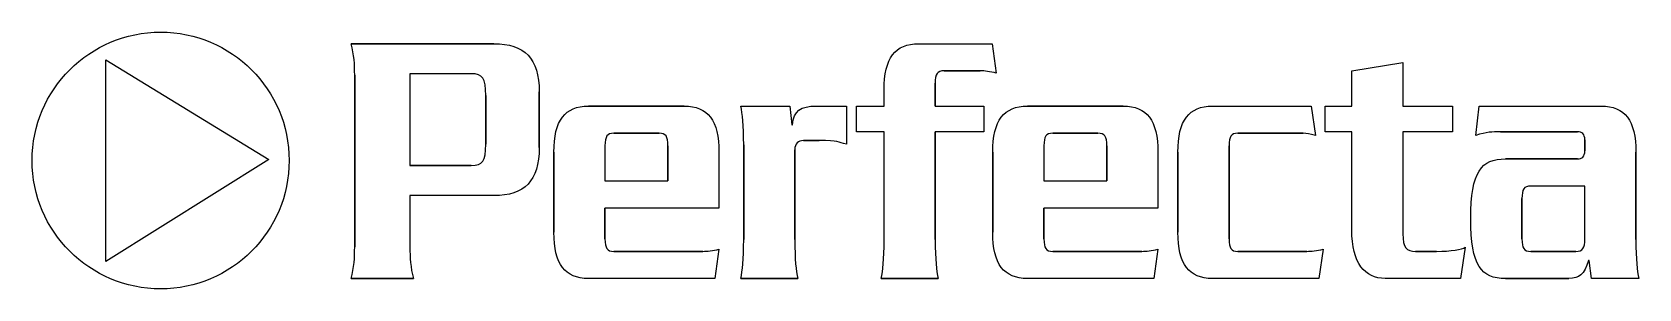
# Model space of a CAD drawing. Extents: x 63 to 439, y 642 to 702.
import ezdxf

# ---------------------------------------------------------------- set-up
doc = ezdxf.new("R2010")
doc.units = 0
doc.layers.add('Layer_1', color=7, linetype='CONTINUOUS')

msp = doc.modelspace()

# ---------------------------------------------------------------- linework, layer by layer
at = {"layer": 'Layer_1', "color": 7}
for p, q in [((270.274088, 699.127364), (287.444088, 699.127364)), ((287.444088, 699.127364), (288.405088, 692.259364)), ((165.680592, 692.087564), (151.326592, 692.087564)), ((151.326592, 692.087564), (151.326592, 670.625564)), ((371.506888, 692.77486), (383.457888, 694.74886)), ((371.506888, 684.53386), (371.506888, 692.77486)), ((383.457888, 694.74886), (383.457888, 684.53386)), ((262.170088, 684.533364), (262.170088, 688.310364)), ((274.120088, 689.856364), (274.120088, 684.533364)), ((274.120088, 684.533364), (274.120088, 689.856364)), ((228.659488, 684.53366), (240.128488, 684.53366)), ((240.128488, 684.53366), (240.609488, 680.15466)), ((246.310488, 684.53366), (253.378488, 684.53366)), ((253.378488, 684.53366), (253.378488, 675.60466)), ((255.714088, 678.523364), (255.714088, 684.533364)), ((255.714088, 684.533364), (255.714088, 684.533364)), ((255.714088, 684.533364), (262.170088, 684.533364)), ((274.120088, 684.533364), (285.521088, 684.533364)), ((285.521088, 684.533364), (285.521088, 678.523364)), ((338.952792, 684.533164), (362.024792, 684.533164)), ((362.024792, 684.533164), (362.987792, 677.665164)), ((365.257888, 678.52386), (365.257888, 684.53386)), ((365.257888, 684.53386), (371.506888, 684.53386)), ((383.457888, 684.53386), (395.064888, 684.53386)), ((395.064888, 684.53386), (395.064888, 678.52386)), ((400.488888, 677.66506), (401.244888, 684.53306)), ((401.244888, 684.53306), (429.815888, 684.53306)), ((240.609488, 680.15466), (240.747488, 680.15466)), ((262.170088, 678.523364), (255.714088, 678.523364)), ((262.170088, 653.284364), (262.170088, 678.523364)), ((285.521088, 678.523364), (274.120088, 678.523364)), ((274.120088, 678.523364), (274.120088, 653.284364)), ((274.120088, 653.284364), (274.120088, 678.523364)), ((371.506888, 678.52386), (365.257888, 678.52386)), ((371.506888, 655.60186), (371.506888, 678.52386)), ((395.064888, 678.52386), (383.457888, 678.52386)), ((383.457888, 678.52386), (383.457888, 654.65786)), ((395.064888, 678.52386), (395.064888, 678.52386)), ((196.929688, 675.26166), (196.929688, 667.01966)), ((223.577688, 673.71566), (223.577688, 660.66666)), ((253.378488, 675.60466), (253.378488, 675.60466)), ((299.530888, 675.26166), (299.530888, 667.01966)), ((326.179888, 673.71566), (326.179888, 660.66666)), ((151.326592, 670.625564), (151.326592, 670.625564)), ((196.929688, 667.01966), (211.627688, 667.01966)), ((211.627688, 667.01966), (211.627688, 667.01966)), ((299.530888, 667.01966), (314.228888, 667.01966)), ((314.228888, 667.01966), (314.228888, 667.01966)), ((425.968888, 665.81806), (413.331888, 665.81806)), ((413.331888, 665.81806), (413.331888, 665.81806)), ((425.968888, 653.45606), (425.968888, 665.81806)), ((170.969592, 663.585564), (151.326592, 663.585564)), ((151.326592, 663.585564), (151.326592, 651.566564)), ((223.577688, 660.66666), (196.929688, 660.66666)), ((196.929688, 660.66666), (196.929688, 660.66666)), ((326.179888, 660.66666), (299.530888, 660.66666)), ((299.530888, 660.66666), (299.530888, 660.66666)), ((151.326592, 651.566564), (151.326592, 651.566564)), ((223.577688, 651.05166), (222.616688, 644.18366)), ((326.179888, 651.05166), (325.216888, 644.18366)), ((364.777792, 651.051164), (363.814792, 644.184164)), ((398.017888, 651.48086), (396.919888, 644.18386)), ((426.998888, 648.39006), (426.862888, 648.39006)), ((427.548888, 644.18406), (426.998888, 648.39006)), ((222.616688, 644.18366), (193.083688, 644.18366)), ((325.216888, 644.18366), (295.685888, 644.18366)), ((363.814792, 644.184164), (338.952792, 644.184164)), ((396.919888, 644.18386), (379.336888, 644.18386)), ((438.606888, 644.18406), (427.548888, 644.18406))]:
    msp.add_line(p, q, dxfattribs=at)
for points in [[(137.590592, 699.127564), (170.969592, 699.127564)], [(80.231088, 695.36726), (118.359088, 672.01126), (80.249088, 648.13726), (80.231088, 695.36726), (80.231088, 695.36726)], [(138.414592, 651.566564), (138.414592, 691.744564)], [(284.628088, 692.774364), (276.180088, 692.774364)], [(181.545592, 687.881564), (181.545592, 674.832564)], [(169.046592, 675.604564), (169.046592, 687.022564)], [(193.083688, 684.53366), (215.473688, 684.53366)], [(295.685888, 684.53366), (318.074888, 684.53366)], [(209.566688, 678.18066), (198.990688, 678.18066)], [(246.995488, 676.46266), (243.356488, 676.46266)], [(312.168888, 678.18066), (301.591888, 678.18066)], [(360.104792, 678.180164), (344.858792, 678.180164), (344.858792, 678.180164)], [(424.252888, 678.52406), (406.257888, 678.52406)], [(425.968888, 674.05906), (425.968888, 676.63506)], [(184.979688, 655.00066), (184.979688, 673.71566)], [(211.627688, 667.01966), (211.627688, 675.26166)], [(229.345488, 653.28366), (229.345488, 675.43266)], [(241.296488, 674.31666), (241.296488, 653.28366)], [(287.580888, 655.00066), (287.580888, 673.71566)], [(314.228888, 667.01966), (314.228888, 675.26166)], [(330.847792, 655.000164), (330.847792, 673.716164)], [(342.798792, 675.261164), (342.798792, 653.455164)], [(437.919888, 673.71606), (437.919888, 653.28406), (437.919888, 653.28406)], [(151.326592, 670.625564), (165.680592, 670.625564)], [(407.425888, 672.17106), (424.252888, 672.17106)], [(411.272888, 662.89906), (411.272888, 653.45606)], [(196.929688, 660.66666), (196.929688, 653.45566)], [(299.530888, 660.66666), (299.530888, 653.45566)], [(198.990688, 650.53666), (219.800688, 650.53666)], [(301.591888, 650.53666), (322.401888, 650.53666)], [(344.858792, 650.537164), (360.999792, 650.537164)], [(386.410888, 650.53686), (391.286888, 650.53686)], [(413.331888, 650.53706), (423.908888, 650.53706)], [(152.150592, 644.183564), (137.590592, 644.183564)], [(241.983488, 644.18366), (228.659488, 644.18366)], [(274.806088, 644.183364), (261.482088, 644.183364)], [(422.260888, 644.18406), (407.425888, 644.18406)]]:
    msp.add_lwpolyline(points, close=True, dxfattribs=at)
for points in [[(63.016288, 671.793564), (63.016288, 688.382564), (76.465288, 701.832564), (93.054288, 701.832564)], [(93.054288, 701.832564), (109.643288, 701.832564), (123.093288, 688.382564), (123.093288, 671.793564)], [(138.414592, 691.744564), (138.414592, 694.234564), (138.277592, 696.552564), (137.590592, 699.127564)], [(170.969592, 699.127564), (178.112592, 699.127564), (181.545592, 695.693564), (181.545592, 687.881564)], [(262.170088, 688.310364), (262.170088, 695.779364), (264.779088, 699.127364), (270.274088, 699.127364)], [(169.046592, 687.022564), (169.046592, 691.057564), (168.359592, 692.087564), (165.680592, 692.087564)], [(276.180088, 692.774364), (274.601088, 692.774364), (274.120088, 692.002364), (274.120088, 689.856364)], [(288.405088, 692.259364), (286.963088, 692.603364), (285.658088, 692.774364), (284.628088, 692.774364)], [(184.979688, 673.71566), (184.979688, 681.18466), (187.589688, 684.53366), (193.083688, 684.53366)], [(215.473688, 684.53366), (220.968688, 684.53366), (223.577688, 681.18466), (223.577688, 673.71566)], [(229.345488, 675.43266), (229.345488, 680.24066), (229.071488, 682.64466), (228.659488, 684.53366)], [(240.747488, 680.15466), (241.089488, 683.41666), (242.601488, 684.53366), (246.310488, 684.53366)], [(287.580888, 673.71566), (287.580888, 681.18466), (290.189888, 684.53366), (295.685888, 684.53366)], [(318.074888, 684.53366), (323.569888, 684.53366), (326.179888, 681.18466), (326.179888, 673.71566)], [(330.847792, 673.716164), (330.847792, 681.185164), (333.457792, 684.533164), (338.952792, 684.533164)], [(429.815888, 684.53306), (435.309888, 684.53306), (437.919888, 681.18506), (437.919888, 673.71606)], [(198.990688, 678.18066), (197.410688, 678.18066), (196.929688, 677.40766), (196.929688, 675.26166)], [(211.627688, 675.26166), (211.627688, 677.40766), (211.146688, 678.18066), (209.566688, 678.18066)], [(243.356488, 676.46266), (242.052488, 676.46266), (241.296488, 675.69066), (241.296488, 674.31666)], [(253.378488, 675.60466), (251.249488, 676.11966), (251.596488, 676.46266), (246.995488, 676.46266)], [(301.591888, 678.18066), (300.012888, 678.18066), (299.530888, 677.40766), (299.530888, 675.26166)], [(314.228888, 675.26166), (314.228888, 677.40766), (313.747888, 678.18066), (312.168888, 678.18066)], [(344.858792, 678.180164), (343.280792, 678.180164), (342.798792, 677.407164), (342.798792, 675.261164)], [(362.987792, 677.665164), (361.543792, 678.008164), (361.134792, 678.180164), (360.104792, 678.180164)], [(406.257888, 678.52406), (404.266888, 678.52406), (403.029888, 678.43806), (400.488888, 677.66506)], [(425.968888, 676.63506), (425.968888, 678.00906), (425.351888, 678.52406), (424.252888, 678.52406)], [(165.680592, 670.625564), (168.359592, 670.625564), (169.046592, 671.569564), (169.046592, 675.604564)], [(181.545592, 674.832564), (181.545592, 667.019564), (178.112592, 663.585564), (170.969592, 663.585564)], [(424.252888, 672.17106), (425.351888, 672.17106), (425.968888, 672.68606), (425.968888, 674.05906)], [(93.054288, 641.754564), (76.465288, 641.754564), (63.016288, 655.204564), (63.016288, 671.793564)], [(123.093288, 671.793564), (123.093288, 655.204564), (109.643288, 641.754564), (93.054288, 641.754564)], [(399.320888, 658.17706), (399.320888, 669.25206), (401.793888, 672.17106), (407.425888, 672.17106)], [(413.331888, 665.81806), (411.752888, 665.81806), (411.272888, 665.04506), (411.272888, 662.89906)], [(407.425888, 644.18406), (401.793888, 644.18406), (399.320888, 647.10206), (399.320888, 658.17706)], [(193.083688, 644.18366), (187.589688, 644.18366), (184.979688, 647.53166), (184.979688, 655.00066)], [(295.685888, 644.18366), (290.189888, 644.18366), (287.580888, 647.53166), (287.580888, 655.00066)], [(338.952792, 644.184164), (333.457792, 644.184164), (330.847792, 647.532164), (330.847792, 655.000164)], [(379.336888, 644.18386), (374.528888, 644.18386), (371.506888, 647.70386), (371.506888, 655.60186)], [(383.457888, 654.65786), (383.457888, 651.30886), (384.281888, 650.53686), (386.410888, 650.53686)], [(137.590592, 644.183564), (138.277592, 646.759564), (138.414592, 649.077564), (138.414592, 651.566564)], [(151.326592, 651.566564), (151.326592, 649.077564), (151.464592, 646.759564), (152.150592, 644.183564)], [(196.929688, 653.45566), (196.929688, 651.30966), (197.410688, 650.53666), (198.990688, 650.53666)], [(219.800688, 650.53666), (220.830688, 650.53666), (222.135688, 650.70866), (223.577688, 651.05166)], [(228.659488, 644.18366), (229.071488, 646.07266), (229.345488, 648.47566), (229.345488, 653.28366)], [(241.296488, 653.28366), (241.296488, 648.47566), (241.571488, 646.07266), (241.983488, 644.18366)], [(261.482088, 644.183364), (261.895088, 646.072364), (262.170088, 648.476364), (262.170088, 653.284364)], [(274.120088, 653.284364), (274.120088, 648.476364), (274.394088, 646.072364), (274.806088, 644.183364)], [(299.530888, 653.45566), (299.530888, 651.30966), (300.012888, 650.53666), (301.591888, 650.53666)], [(322.401888, 650.53666), (323.431888, 650.53666), (324.736888, 650.70866), (326.179888, 651.05166)], [(342.798792, 653.455164), (342.798792, 651.309164), (343.280792, 650.537164), (344.858792, 650.537164)], [(360.999792, 650.537164), (362.029792, 650.537164), (363.333792, 650.708164), (364.777792, 651.051164)], [(391.286888, 650.53686), (394.652888, 650.53686), (397.330888, 650.96586), (398.017888, 651.48086)], [(411.272888, 653.45606), (411.272888, 651.30906), (411.752888, 650.53706), (413.331888, 650.53706)], [(423.908888, 650.53706), (425.488888, 650.53706), (425.968888, 651.30906), (425.968888, 653.45606)], [(437.919888, 653.28406), (437.919888, 648.47606), (438.194888, 646.07206), (438.606888, 644.18406)], [(426.862888, 648.39006), (425.832888, 645.12806), (424.664888, 644.18406), (422.260888, 644.18406)]]:
    msp.add_open_spline(points, degree=3, dxfattribs=at)

doc.saveas('drawing.dxf')
